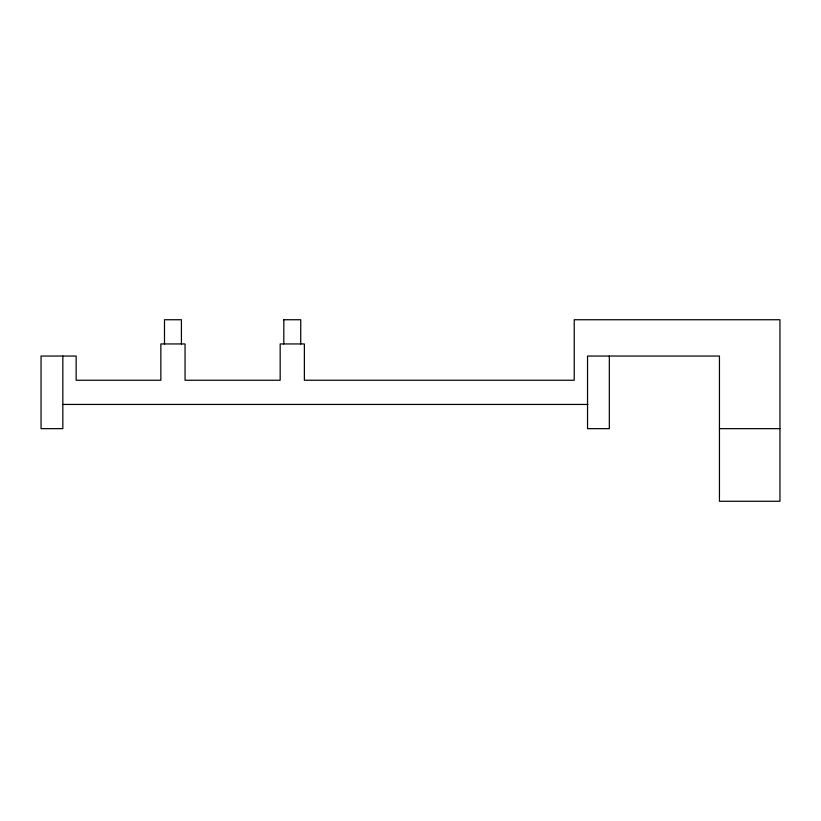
<?xml version="1.0" encoding="UTF-8"?>
<svg xmlns="http://www.w3.org/2000/svg" width="821" height="821" viewBox="0 0 821 821"><rect width="100%" height="100%" fill="white"/><g stroke="black" fill="none" stroke-linecap="round" stroke-linejoin="round"><path stroke-width="1.23" d="M283.799 319.738L300.743 319.738L300.712 343.948M62.837 404.445L587.908 404.445M719.442 428.654L779.95 428.654M609.326 356.047L609.326 428.654L587.538 428.654L587.538 356.047L719.442 356.047L719.442 501.262L779.95 501.262L779.95 319.738L574.228 319.738L574.228 380.246L304.375 380.246L304.375 343.948L280.166 343.948L280.166 380.246L185.053 380.246L185.053 343.948L160.854 343.948L160.854 380.246L76.148 380.246L76.148 356.047L41.05 356.047L41.05 428.654L62.837 428.654L62.837 356.047M283.83 319.738L283.799 343.948M181.42 343.948L181.42 319.738L164.487 319.738L164.487 343.948"/></g></svg>
